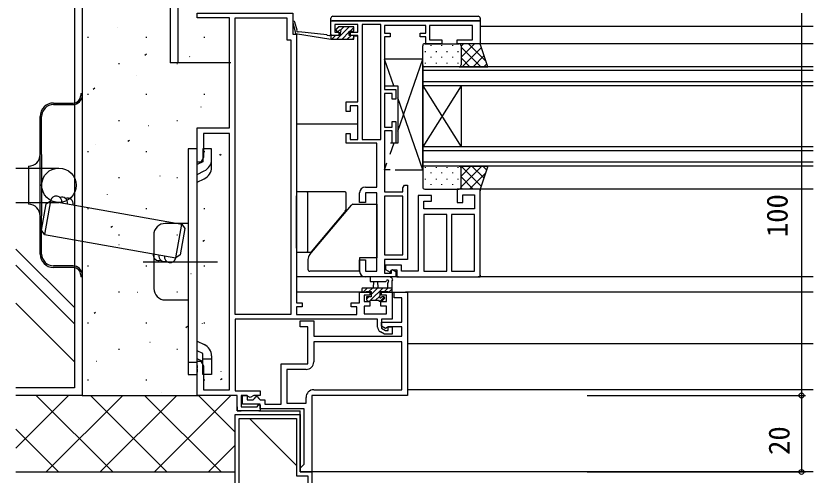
# Model space of a CAD drawing. Units: millimetres, scale not verified. Extents: x -437 to 438, y -344 to 341.
# Drawn here: x -37.2 to 171.2, y -139.5 to -19.4 of the extents above; entities that cross this region are included whole.
import ezdxf
from ezdxf.enums import TextEntityAlignment as Align

# ---------------------------------------------------------------- set-up
doc = ezdxf.new("R2010")
doc.units = ezdxf.units.MM
doc.header["$LTSCALE"] = 2
for name, color, linetype in [('0-2_YKK_11', 7, 'Continuous'), ('0-4_YKK_12', 2, 'Continuous'), ('0-5_YKK_13', 4, 'Continuous'), ('0-7_YKK_D', 6, 'Continuous'), ('0-9_YSS_K', 3, 'Continuous')]:
    doc.layers.add(name, color=color, linetype=linetype)
doc.styles.add('ＭＳ ゴシック', font='')
doc.styles.get('ＭＳ ゴシック').set_extended_font_data('MS Gothic')

msp = doc.modelspace()

# ---------------------------------------------------------------- linework, layer by layer
at = {"layer": '0-2_YKK_11'}
for points in [[(18.667, -19.9), (10.167, -19.9), (10.167, -18.7), (35.167, -18.7), (35.167, -24.2), (36.167, -24.2)], [(57.367, -100.795), (57.367, -98.7), (20.167, -98.7), (20.167, -117.5), (26.667, -117.5), (26.667, -118.7), (24.987, -118.7), (24.017, -119.26), (23.567, -119), (23.267, -118.7), (21.667, -118.7), (21.667, -121.7), (25.905, -121.7), (26.222, -121.151), (26.667, -121.27), (26.667, -122.7), (20.667, -122.7), (20.667, -118.7), (10.167, -118.7), (10.167, -112.658), (10.287, -112.475), (10.287, -111.925), (10.167, -111.742), (10.167, -111.658), (10.287, -111.475), (10.287, -110.925), (10.167, -110.742), (10.167, -109.7), (11.167, -109.7), (11.867, -110.913), (11.867, -117.2), (18.667, -117.2), (18.667, -50.2), (11.867, -50.2), (11.867, -56.488), (11.167, -57.7), (10.167, -57.7), (10.167, -48.7), (18.667, -48.7), (18.667, -19.9)], [(45.167, -20.7), (84.167, -20.7), (84.167, -26.7), (78.167, -26.7), (78.167, -25.7), (82.167, -25.7), (82.167, -21.9), (70.967, -21.9), (70.967, -25.7), (74.167, -25.7), (74.167, -26.7), (69.967, -26.7), (69.967, -24.9), (68.467, -24.9), (68.467, -23.9), (69.967, -23.9), (69.967, -21.9), (59.167, -21.9), (59.167, -23.9), (60.667, -23.9), (60.667, -24.9), (59.167, -24.9), (59.167, -38.7), (62.167, -38.7), (62.167, -41.2), (61.167, -41.2), (61.167, -39.7), (59.167, -39.7), (59.167, -48.5), (61.167, -48.5), (61.167, -47), (62.167, -47), (62.167, -52.7), (61.167, -52.7), (61.167, -49.5), (59.167, -49.5), (59.167, -65.4), (63.967, -65.4), (63.967, -64.393), (64.367, -63.7)], [(54.167, -64.2), (57.167, -64.2), (57.167, -52.7), (49.167, -52.7), (49.167, -50.2), (50.167, -50.2), (50.167, -51.7), (52.167, -51.7), (52.167, -42.9), (50.167, -42.9), (50.167, -44.4), (49.167, -44.4), (49.167, -41.9), (52.167, -41.9), (52.167, -24.5), (50.267, -24.5), (50.267, -23.7), (52.167, -23.7), (52.167, -21.7), (46.167, -21.7), (46.167, -23.7), (47.267, -23.7), (47.267, -24.5), (45.167, -24.5), (45.167, -20.7)], [(36.167, -24.2), (36.167, -94.5), (37.667, -94.5), (37.667, -95.5), (36.167, -95.5), (36.167, -97.5), (51.967, -97.5), (51.967, -95.5), (50.467, -95.5), (50.467, -94.5), (52.667, -94.5), (52.667, -91.7), (55.367, -91.7), (55.367, -92.5), (53.867, -92.5), (53.867, -94.1), (55.367, -94.1), (55.367, -95.3), (53.867, -95.3), (53.867, -97.3), (59.667, -97.3), (59.667, -95.3), (58.167, -95.3), (58.167, -94.1), (59.667, -94.1), (59.667, -92.5), (58.367, -92.5), (58.367, -91.7), (61.167, -91.7), (61.167, -98.7), (58.367, -98.7), (58.367, -101.084), (59.435, -101.7), (60.167, -101.7), (60.167, -100.7), (61.167, -100.7), (61.167, -102.7), (59.167, -102.7), (58.117, -102.094)], [(64.367, -63.7), (65.167, -63.7), (65.167, -83.1), (59.167, -83.1), (59.167, -86.7), (60.967, -86.7), (60.967, -85.927), (61.267, -85.754), (62.167, -86.273), (62.167, -87.7), (54.167, -87.7)], [(52.667, -86.2), (52.667, -83.2), (54.167, -83.2), (54.167, -86.2), (57.167, -86.2), (57.167, -65.7), (54.167, -65.7), (54.167, -68.2), (52.667, -68.2), (52.667, -65.7)], [(65.167, -91.7), (65.167, -118.7), (40.167, -118.7), (40.167, -138.7), (37.167, -138.7), (37.167, -137.7), (37.667, -137.2), (38.167, -136.7), (38.167, -122.2), (26.667, -122.2), (26.667, -121), (22.067, -121), (22.067, -118.7), (23.267, -118.7), (23.267, -119.8), (24.867, -119.8), (25.167, -119.5), (25.667, -119), (25.867, -119), (26.367, -119.5), (26.667, -119.8), (27.867, -119.8), (27.867, -121), (32.167, -121), (32.167, -110.4), (39.167, -110.4), (39.167, -100.7), (37.167, -100.7), (37.167, -99.2), (40.667, -99.2), (40.667, -103.2), (63.667, -103.2), (63.667, -100.7), (60.163, -100.7), (59.867, -100.95), (59.421, -101.16), (58.367, -100.551), (58.367, -99.5), (63.667, -99.5), (63.667, -93.2)], [(63.667, -93.2), (61.667, -93.2), (61.667, -91.7), (65.167, -91.7)], [(40.667, -117.2), (63.667, -117.2), (63.667, -104.7), (40.667, -104.7), (40.667, -109.9)], [(38.667, -111.9), (33.667, -111.9), (33.667, -120.7), (38.667, -120.7), (38.667, -119.2)]]:
    msp.add_lwpolyline(points, dxfattribs=at)
for points in [[(20.167, -97.5), (20.167, -19.9), (33.667, -19.9), (33.667, -25.7), (34.667, -25.7), (34.667, -97.5)], [(53.367, -21.7), (53.367, -51.7), (58.167, -51.7), (58.167, -21.7)], [(63.967, -81.9), (63.967, -66.6), (59.167, -66.6), (59.167, -81.9)], [(84.167, -87.7), (84.167, -64.7), (78.167, -64.7), (78.167, -68.2), (79.667, -68.2), (79.667, -66.2), (82.667, -66.2), (82.667, -69.9), (69.467, -69.9), (69.467, -67.9), (71.467, -67.9), (71.467, -66.4), (67.967, -66.4), (67.967, -86.2), (63.567, -86.2), (63.567, -84.6), (59.467, -84.6), (59.467, -85.747), (60.615, -86.41), (60.967, -85.8), (62.367, -85.8), (62.367, -87.7)], [(75.467, -86.2), (75.467, -71.4), (69.467, -71.4), (69.467, -86.2)], [(82.667, -86.2), (82.667, -71.4), (76.667, -71.4), (76.667, -86.2)]]:
    msp.add_lwpolyline(points, close=True, dxfattribs=at)
for centre, radius, start, end in [((54.167, -65.7), 1.5, 90.00001, 179.99999), ((54.167, -86.2), 1.5, 180.00001, 269.99999), ((58.867, -100.795), 1.5, 179.99999, 240.00001), ((38.667, -109.9), 2, 270, 0), ((40.667, -119.2), 2, 89.99998, 180.00002)]:
    msp.add_arc(centre, radius, start, end, dxfattribs=at)
at = {"layer": '0-4_YKK_12'}
for p, q in [((5.167, 51.296), (5.167, -31.704)), ((171.167, -22.2), (84.331, -22.2)), ((171.167, -26.7), (83.667, -26.7)), ((18.967, -31.706), (3.167, -31.706)), ((69.167, -32.7), (69.167, -58.7)), ((171.167, -32.7), (69.167, -32.7)), ((171.167, -33.7), (69.167, -33.7)), ((171.167, -36.7), (69.167, -36.7)), ((79.167, -37.7), (69.167, -53.7)), ((69.167, -37.7), (79.167, -53.7)), ((171.167, -37.7), (69.167, -37.7)), ((79.167, -37.7), (79.167, -53.7)), ((52.167, -47.7), (36.167, -47.7)), ((171.167, -53.7), (69.167, -53.7)), ((171.167, -54.7), (69.167, -54.7)), ((171.167, -57.7), (69.167, -57.7)), ((171.167, -58.7), (69.167, -58.7)), ((36.167, -65.45), (36.167, -66.45)), ((38.867, -65.45), (36.167, -65.45)), ((36.167, -80.2), (36.167, -66.45)), ((48.867, -65.45), (38.867, -65.45)), ((39.167, -66.45), (39.167, -65.75)), ((39.167, -80.2), (39.167, -66.45)), ((49.167, -69.508), (49.167, -65.75)), ((84.167, -64.7), (84.167, -65.2)), ((171.167, -64.7), (84.167, -64.7)), ((40.057, -81.093), (48.699, -70.794)), ((49.167, -70.488), (49.167, -69.508)), ((44.162, -76.2), (44.374, -76.2)), ((36.167, -80.2), (36.167, -81.2)), ((36.167, -81.2), (38.867, -81.2)), ((38.867, -81.2), (39.827, -81.2)), ((39.167, -80.9), (39.167, -80.2)), ((84.167, -87.2), (84.167, -87.7)), ((54.167, -87.7), (36.167, -87.7)), ((62.867, -87.7), (61.867, -87.7)), ((171.167, -87.7), (83.667, -87.7)), ((53.567, -91.7), (36.167, -91.7)), ((55.667, -91.7), (55.067, -91.7)), ((58.067, -91.7), (58.667, -91.7)), ((60.867, -91.7), (62.167, -91.7)), ((171.167, -91.7), (64.667, -91.7)), ((171.167, -105.2), (65.167, -105.2)), ((171.167, -117.2), (65.167, -117.2)), ((26.367, -122.7), (37.167, -122.7)), ((37.167, -137.7), (37.167, -122.7)), ((37.167, -138.2), (37.167, -138.7)), ((37.667, -138.7), (37.167, -138.7)), ((171.167, -138.7), (39.667, -138.7))]:
    msp.add_line(p, q, dxfattribs=at)
at = {"layer": '0-4_YKK_12', "color": 7}
for p, q in [((50.9, -68.7), (51.667, -68.7)), ((39.635, -81.848), (50.517, -68.879)), ((57.167, -69.2), (57.167, -82.7)), ((39.167, -83.133), (39.167, -85.7)), ((57.167, -82.7), (52.667, -82.7)), ((52.667, -82.7), (52.667, -85.7)), ((52.667, -86.2), (39.667, -86.2)), ((52.667, -85.7), (52.667, -86.2))]:
    msp.add_line(p, q, dxfattribs=at)
at = {"layer": '0-4_YKK_12'}
for points in [[(3.167, 66.296), (3.167, 51.296), (3.167, -31.704)], [(20.667, -121.7), (20.667, -122.7), (21.667, -122.7)]]:
    msp.add_lwpolyline(points, dxfattribs=at)
at = {"layer": '0-4_YKK_12', "color": 7}
msp.add_lwpolyline([(50.9, -68.7), (57.167, -68.7), (57.167, -69.2)], dxfattribs=at)
at = {"layer": '0-4_YKK_12'}
for centre, radius, start, end in [((38.867, -65.75), 0.3, 0, 90), ((48.867, -65.75), 0.3, 0, 90), ((47.167, -69.508), 2, 320, 0), ((38.867, -80.9), 0.3, 270, 0), ((39.827, -80.9), 0.3, 270, 320)]:
    msp.add_arc(centre, radius, start, end, dxfattribs=at)
at = {"layer": '0-4_YKK_12', "color": 7}
for centre, radius, start, end in [((50.9, -69.2), 0.5, 90, 140), ((41.167, -83.133), 2, 140, 180), ((39.667, -85.7), 0.5, 180, 270)]:
    msp.add_arc(centre, radius, start, end, dxfattribs=at)
at = {"layer": '0-5_YKK_13'}
for p, q in [((45.167, -20.4), (45.167, -20)), ((45.167, -21), (45.167, -20.4)), ((45.667, -20.7), (45.467, -20.7)), ((45.667, -19.5), (83.667, -19.5)), ((84.167, -20), (84.167, -20.4)), ((84.167, -20.4), (84.167, -21)), ((47.229, -22.303), (46.469, -23.062)), ((49.925, -22.3), (46.725, -25.5)), ((48.578, -22.3), (47.694, -23.185)), ((51.125, -22.447), (50.172, -23.4)), ((45.167, -24.2), (45.167, -24)), ((46.378, -24.5), (45.378, -25.5)), ((49.967, -23.605), (48.072, -25.5)), ((50.419, -24.5), (49.419, -25.5)), ((52.15, -24.7), (51.15, -24.7)), ((51.167, -25.1), (50.766, -25.5)), ((69.667, -26.7), (78.667, -26.7)), ((71.242, -27.055), (71.242, -27.255)), ((74.072, -27.055), (74.072, -27.255)), ((76.902, -27.055), (76.902, -27.255)), ((84.167, -26.7), (78.667, -26.7)), ((79.167, -27.357), (79.824, -26.7)), ((79.167, -30.185), (82.652, -26.7)), ((81.138, -26.7), (85.682, -31.244)), ((83.966, -26.7), (84.267, -27.002)), ((69.167, -32.2), (69.167, -27.2)), ((69.827, -28.67), (69.827, -28.87)), ((72.657, -28.67), (72.657, -28.87)), ((75.487, -28.67), (75.487, -28.87)), ((78.317, -28.67), (78.317, -28.87)), ((79.167, -27.2), (79.167, -32.2)), ((79.167, -27.558), (84.309, -32.7)), ((79.481, -32.7), (84.495, -27.685)), ((61.581, -37.7), (59.167, -30.7)), ((62.667, -49.55), (69.167, -30.7)), ((71.242, -30.085), (71.242, -30.285)), ((74.072, -30.085), (74.072, -30.285)), ((76.902, -30.085), (76.902, -30.285)), ((79.167, -30.386), (81.481, -32.7)), ((82.309, -32.7), (85.202, -29.807)), ((78.667, -32.7), (69.667, -32.7)), ((69.827, -31.7), (69.827, -31.9)), ((72.657, -31.7), (72.657, -31.9)), ((75.487, -31.7), (75.487, -31.9)), ((78.317, -31.7), (78.317, -31.9)), ((85.138, -32.7), (85.91, -31.928)), ((-20.233, -39.7), (-19.833, -39.7)), ((-20.233, -39.7), (-20.233, -40.2)), ((-19.833, -39.7), (-19.833, -40.2)), ((-19.833, -40.2), (-19.833, -87.2)), ((-27.333, -42.2), (-22.233, -42.2)), ((-27.333, -42.6), (-22.233, -42.6)), ((-30.433, -55.7), (-30.433, -45.7)), ((61.581, -52.7), (60.567, -55.64)), ((61.467, -52.7), (60.715, -52.7)), ((-30.433, -55.7), (-30.433, -71.7)), ((13.967, -59.032), (13.967, -56.494)), ((-37.154, -59.2), (-25.933, -59.2)), ((-33.833, -58.7), (-33.833, -68.7)), ((10.167, -60.861), (12.079, -59.956)), ((60.649, -59.7), (59.167, -59.7)), ((69.167, -59.2), (69.167, -64.2)), ((78.667, -58.7), (69.667, -58.7)), ((69.827, -58.97), (69.827, -59.17)), ((71.242, -60.385), (71.242, -60.585)), ((72.657, -58.97), (72.657, -59.17)), ((74.072, -60.385), (74.072, -60.585)), ((75.487, -58.97), (75.487, -59.17)), ((76.902, -60.385), (76.902, -60.585)), ((78.317, -58.97), (78.317, -59.17)), ((78.886, -58.751), (78.937, -58.7)), ((79.167, -61.298), (81.765, -58.7)), ((79.167, -64.127), (84.593, -58.7)), ((79.167, -64.2), (79.167, -59.2)), ((79.196, -58.7), (84.424, -63.928)), ((82.025, -58.7), (85.131, -61.807)), ((84.853, -58.7), (85.839, -59.685)), ((10.167, -62.906), (12.062, -62.023)), ((69.827, -62), (69.827, -62.2)), ((72.657, -62), (72.657, -62.2)), ((75.487, -62), (75.487, -62.2)), ((78.317, -62), (78.317, -62.2)), ((79.167, -61.499), (82.368, -64.7)), ((81.422, -64.7), (85.54, -60.582)), ((71.242, -63.415), (71.242, -63.615)), ((74.072, -63.415), (74.072, -63.615)), ((76.902, -63.415), (76.902, -63.615)), ((79.154, -64.314), (79.54, -64.7)), ((69.667, -64.7), (78.667, -64.7)), ((84.167, -64.7), (78.667, -64.7)), ((-37.154, -68.2), (-25.933, -68.2)), ((-30.833, -81.7), (-30.833, -71.7)), ((-30.433, -81.7), (-30.433, -71.7)), ((7.867, -73.7), (1.867, -73.7)), ((-1.133, -76.7), (-1.133, -90.7)), ((-22.233, -84.8), (-27.333, -84.8)), ((-22.233, -85.2), (-27.333, -85.2)), ((-3.914, -83.7), (15.538, -83.7)), ((-20.233, -87.2), (-20.233, -87.7)), ((-19.833, -87.2), (-19.833, -87.7)), ((-19.833, -87.7), (-20.233, -87.7)), ((53.562, -91.7), (54.762, -90.5)), ((53.567, -90.5), (61.167, -90.5)), ((55.109, -91.5), (56.109, -90.5)), ((55.504, -93.8), (58.804, -90.5)), ((55.667, -92.29), (57.457, -90.5)), ((58.067, -91.5), (60.067, -91.5)), ((59.151, -91.5), (60.151, -90.5)), ((60.298, -91.7), (61.167, -90.831)), ((1.867, -93.7), (7.867, -93.7)), ((54.467, -93.49), (55.057, -92.9)), ((54.467, -93.7), (54.767, -94)), ((56.851, -93.8), (57.83, -92.821)), ((57.998, -94), (59.042, -92.956)), ((55.308, -93.996), (55.463, -93.841)), ((57.567, -93.8), (57.767, -94)), ((10.167, -104.494), (12.062, -105.377)), ((7.867, -110.025), (10.167, -110.025)), ((11.667, -109.794), (10.167, -109.084)), ((11.667, -109.143), (13.967, -109.143))]:
    msp.add_line(p, q, dxfattribs=at)
for points in [[(83.867, -20.7), (83.667, -20.7), (45.667, -20.7)], [(35.177, -21.176), (35.935, -24.052), (45.167, -25.5)], [(45.167, -24.5), (45.06, -24.488), (44.797, -24.593), (44.3, -24.537), (44.067, -24.376), (36.811, -23.56), (36.559, -23.652), (36.257, -23.391), (36.312, -23.128), (35.757, -21.023)], [(45.167, -25.5), (51.167, -25.5), (51.167, -24.5), (49.967, -24.5), (49.967, -23.4), (51.167, -23.4), (51.167, -22.3), (47.143, -22.3), (46.431, -23.012), (46.591, -23.4), (47.106, -23.4), (47.357, -23.264)], [(47.703, -23.61), (47.567, -23.861), (47.567, -24.5), (45.167, -24.5), (45.167, -25.5)], [(78.667, -32.7), (86.167, -32.7), (84.167, -26.7)], [(69.167, -59.7), (69.167, -30.7), (59.167, -30.7), (59.167, -37.7), (62.667, -37.7), (62.667, -52.7), (61.867, -52.7)], [(61.973, -59.7), (69.167, -59.7), (62.667, -40.85)], [(-30.833, -71.7), (-30.833, -55.7), (-30.833, -45.7)], [(59.367, -52.7), (59.167, -52.7), (59.167, -59.7), (59.797, -57.873)], [(13.967, -56.973), (13.967, -54.2), (11.667, -54.2), (11.667, -57.606), (10.167, -58.316)], [(78.667, -58.7), (86.167, -58.7), (84.167, -64.7)], [(60.067, -91.5), (60.267, -91.7), (61.167, -91.7), (61.167, -88.72), (61.317, -88.46), (61.112, -87.905), (60.829, -87.805), (60.601, -87.7), (55.44, -87.7), (55.439, -88.9), (59.4, -88.903), (59.684, -88.702)], [(56.267, -90.5), (56.41, -88.9), (57.324, -88.9), (57.467, -90.5)], [(60.117, -89.06), (59.967, -89.32), (59.967, -90.5)], [(53.567, -90.5), (53.267, -90.8), (53.267, -91.7), (54.167, -91.7), (54.367, -91.5), (55.667, -91.5), (55.667, -92.9), (54.467, -92.9), (54.467, -93.7)], [(57.931, -92.691), (58.067, -92.439), (58.067, -91.5)], [(57.767, -94), (58.491, -94), (59.221, -93.271), (59.067, -92.9), (58.528, -92.9), (58.276, -93.037)], [(54.767, -94), (55.267, -94), (55.467, -93.8), (57.567, -93.8)], [(13.967, -108.368), (13.967, -110.906), (13.967, -113.2), (11.667, -113.2), (11.667, -107.731), (10.167, -107.032)]]:
    msp.add_lwpolyline(points, dxfattribs=at)
msp.add_lwpolyline([(10.167, -113.2), (10.167, -54.2), (7.867, -54.2), (7.867, -113.2)], close=True, dxfattribs=at)
msp.add_circle((-25.933, -63.7), 4.5, dxfattribs=at)
for centre, radius, start, end in [((35.467, -21.1), 0.3, 14.76438, 194.76434), ((45.667, -20), 0.5, 90, 180), ((45.467, -20.4), 0.3, 180, 270), ((83.667, -20), 0.5, 0, 90), ((83.867, -20.4), 0.3, 270, 0), ((45.667, -24.2), 0.5, 180, 216.8699), ((47.567, -23.4), 0.25, 303.05571, 146.94425), ((69.667, -27.2), 0.5, 90, 180), ((78.667, -27.2), 0.5, 0, 90), ((69.667, -32.2), 0.5, 180, 270), ((78.667, -32.2), 0.5, 270, 0), ((-22.233, -40.2), 2.4, 270, 0), ((-22.233, -40.2), 2, 270, 0), ((-27.333, -45.7), 3.5, 90, 180), ((-27.333, -45.7), 3.1, 90, 180), ((-33.833, -55.7), 3, 270, 0), ((10.667, -56.973), 3.3, 295.33088, 360), ((10.667, -59.032), 3.3, 295, 360), ((69.667, -59.2), 0.5, 90, 180), ((78.667, -59.2), 0.5, 0, 90), ((69.667, -64.2), 0.5, 180, 270), ((78.667, -64.2), 0.5, 270, 0), ((-33.833, -71.7), 3, 0, 90), ((1.867, -76.7), 3, 89.99998, 180.00002), ((-27.333, -81.7), 3.5, 180, 270), ((-27.333, -81.7), 3.1, 180, 270), ((-22.233, -87.2), 2.4, 0, 90), ((-22.233, -87.2), 2, 0, 90), ((59.967, -88.8), 0.3, 300.00001, 160.81027), ((1.867, -90.7), 3, 180.00002, 270), ((58.067, -92.9), 0.25, 123.05573, 326.94427), ((10.667, -108.368), 3.3, 360, 65)]:
    msp.add_arc(centre, radius, start, end, dxfattribs=at)
at = {"layer": '0-7_YKK_D'}
for p, q in [((168.166, -18.7), (168.166, -118.7)), ((112.167, -118.7), (169.166, -118.7)), ((112.167, -118.7), (169.166, -118.7)), ((168.166, -118.7), (168.166, -138.7)), ((112.167, -138.7), (169.166, -138.7))]:
    msp.add_line(p, q, dxfattribs=at)
for centre in [(168.166, -118.7), (168.166, -118.7), (168.166, -138.7)]:
    msp.add_circle(centre, 0.637, dxfattribs=at)
at = {"layer": '0-9_YSS_K'}
for p, q in [((-10.624, -22.553), (-10.577, -22.536)), ((-18.423, -24.945), (-18.173, -24.945)), ((-3.223, -24.945), (-2.973, -24.945)), ((11.977, -24.945), (12.227, -24.945)), ((-3.488, -29.642), (-3.071, -29.366)), ((8.207, -30.089), (8.254, -30.073)), ((-10.348, -31.82), (-10.098, -31.82)), ((4.852, -31.82), (5.102, -31.82)), ((-5.745, -35.03), (-5.697, -35.013)), ((-16.934, -38.542), (-16.517, -38.266)), ((-18.423, -39.895), (-18.173, -39.895)), ((-3.223, -39.895), (-2.973, -39.895)), ((11.977, -39.895), (12.227, -39.895)), ((11.201, -43.234), (11.248, -43.217)), ((-10.348, -46.77), (-10.098, -46.77)), ((4.852, -46.77), (5.102, -46.77)), ((-2.514, -48.091), (-2.467, -48.074)), ((-7.91, -52.158), (-7.493, -51.882)), ((-16.466, -53.031), (-16.418, -53.014)), ((-18.423, -54.845), (-18.173, -54.845)), ((-3.223, -54.845), (-2.973, -54.845)), ((11.977, -54.845), (12.227, -54.845)), ((16.081, -55.711), (16.128, -55.694)), ((16.103, -55.853), (16.52, -55.577)), ((-10.348, -61.72), (-10.098, -61.72)), ((0.48, -61.235), (0.527, -61.218)), ((4.852, -61.72), (5.102, -61.72)), ((-13.235, -66.092), (-13.188, -66.075)), ((-28.116, -67.771), (6.188, -73.852)), ((-18.423, -69.795), (-18.173, -69.795)), ((-3.223, -69.795), (-2.973, -69.795)), ((11.977, -69.795), (12.227, -69.795)), ((-12.332, -74.674), (-11.915, -74.398)), ((5.36, -73.712), (5.407, -73.695)), ((-29.687, -76.633), (4.617, -82.714)), ((-10.348, -76.67), (-10.098, -76.67)), ((4.852, -76.67), (5.102, -76.67)), ((11.681, -78.369), (12.098, -78.093)), ((-37.154, -80.395), (-21.833, -95.716)), ((-10.241, -79.236), (-10.194, -79.22)), ((-37.154, -84.637), (-21.833, -99.958)), ((-18.423, -84.745), (-18.173, -84.745)), ((-3.223, -84.745), (-2.973, -84.745)), ((11.977, -84.745), (12.227, -84.745)), ((8.59, -86.773), (8.637, -86.756)), ((-10.348, -91.62), (-10.098, -91.62)), ((4.852, -91.62), (5.102, -91.62)), ((-5.361, -91.713), (-5.314, -91.696)), ((-37.154, -94.537), (-21.833, -109.858)), ((-16.754, -97.19), (-16.337, -96.914)), ((-18.423, -99.695), (-18.173, -99.695)), ((-3.223, -99.695), (-2.973, -99.695)), ((11.584, -99.917), (11.631, -99.9)), ((11.977, -99.695), (12.227, -99.695)), ((7.259, -100.885), (7.676, -100.609)), ((-2.131, -104.774), (-2.084, -104.757)), ((-10.348, -106.57), (-10.098, -106.57)), ((4.852, -106.57), (5.102, -106.57)), ((-16.082, -109.714), (-16.035, -109.698)), ((16.464, -112.394), (16.511, -112.377)), ((16.283, -114.501), (16.7, -114.225)), ((-18.423, -114.645), (-18.173, -114.645)), ((-3.223, -114.645), (-2.973, -114.645)), ((11.977, -114.645), (12.227, -114.645)), ((-23.388, -118.7), (-37.154, -132.466)), ((-11.847, -138.7), (-31.847, -118.7)), ((-9.246, -118.7), (-29.246, -138.7)), ((-19.833, -118.7), (10.667, -118.7)), ((2.295, -138.7), (-17.705, -118.7)), ((4.896, -118.7), (-15.104, -138.7)), ((16.437, -138.7), (-3.563, -118.7)), ((19.038, -118.7), (-0.962, -138.7)), ((0.863, -117.918), (0.91, -117.902)), ((20.167, -128.288), (10.579, -118.7)), ((23.891, -124.7), (36.167, -136.976)), ((-25.989, -138.7), (-37.154, -127.535)), ((20.167, -131.713), (13.18, -138.7)), ((-37.154, -138.7), (20.167, -138.7))]:
    msp.add_line(p, q, dxfattribs=at)
for points in [[(-37.154, 31.3), (10.167, 31.3), (10.167, -3.7), (-19.833, -11.2), (-19.833, -118.7), (-37.154, -118.7)], [(-37.154, 29.3), (8.167, 29.3), (8.167, -2.139), (-21.833, -9.639), (-21.833, -116.7), (-37.154, -116.7)]]:
    msp.add_lwpolyline(points, dxfattribs=at)
for points in [[(-28.116, -67.771), (-29.687, -76.633), (-30.497, -75.473), (-29.275, -68.581)], [(4.617, -82.711), (6.188, -73.85), (6.998, -75.009), (5.777, -81.901)], [(20.167, -123.7), (37.167, -123.7), (37.167, -138.7), (40.167, -138.7), (40.167, -208.7), (20.167, -208.7), (20.167, -198.7), (25.167, -198.7), (25.167, -183.7), (20.167, -183.7)], [(21.167, -124.7), (36.167, -124.7), (36.167, -139.7), (39.167, -139.7), (39.167, -207.7), (21.167, -207.7), (21.167, -199.7), (26.167, -199.7), (26.167, -182.7), (21.167, -182.7)]]:
    msp.add_lwpolyline(points, close=True, dxfattribs=at)
for centre, start, end in [((-26.64, -68.032), 349.95608, 169.95606), ((-25.163, -68.294), 349.95608, 109.95609), ((-23.686, -68.555), 349.95608, 109.95609), ((0.187, -81.924), 169.95608, 289.95609), ((1.665, -82.185), 169.95608, 289.95609), ((3.142, -82.447), 169.95608, 349.95606)]:
    msp.add_arc(centre, 1.5, start, end, dxfattribs=at)

# ---------------------------------------------------------------- texts
at = {"layer": '0-7_YKK_D', "style": 'ＭＳ ゴシック'}
for s, p in [('100', (166.166, -77.265)), ('20', (166.666, -134.24))]:
    msp.add_text(s, height=5.499, rotation=90, dxfattribs=at).set_placement(p, align=Align.BOTTOM_LEFT)

doc.saveas('drawing.dxf')
